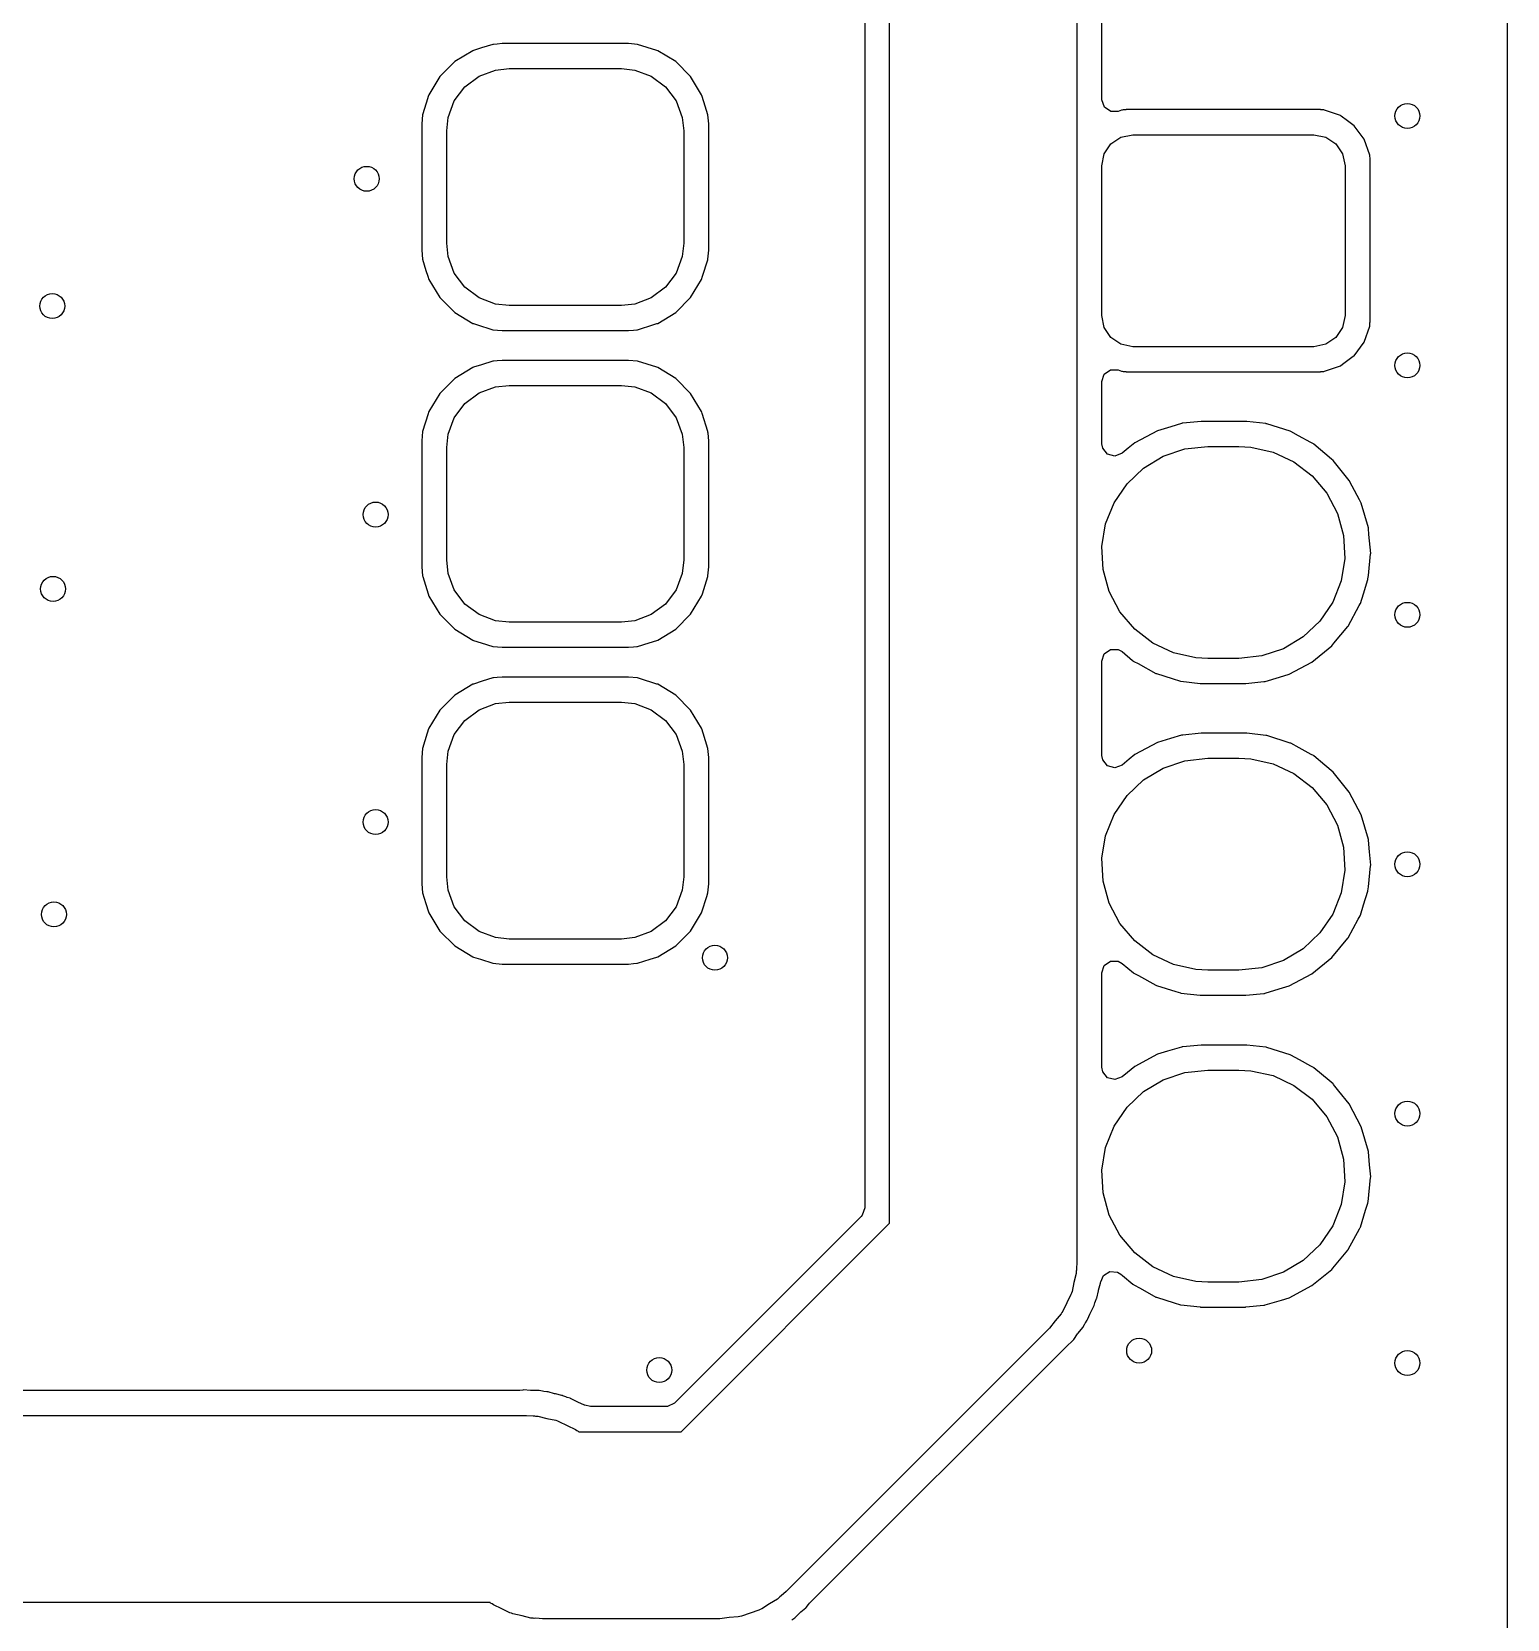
# Model space of a CAD drawing. Extents: x 100.2 to 143.8, y -109.8 to -50.2.
# Drawn here: x 131.97 to 143.8, y -94.05 to -81.32 of the extents above; entities that cross this region are included whole.
import ezdxf

# ---------------------------------------------------------------- set-up
doc = ezdxf.new("R2010")
doc.units = 0
doc.layers.add('BLACK', color=7, linetype='CONTINUOUS')

msp = doc.modelspace()

# ---------------------------------------------------------------- linework, layer by layer
at = {"layer": 'BLACK', "linetype": 'CONTINUOUS'}
for p, q in [((143.8, -74.2781), (143.8, -106.966)), ((138.65, -77.2433), (138.65, -90.7548)), ((138.85, -90.8789), (138.85, -77.1772)), ((140.35, -77.7679), (140.35, -91.1895)), ((140.551, -81.8703), (140.551, -78.0362)), ((135.58, -81.4548), (135.515, -81.4751)), ((135.671, -81.4262), (135.58, -81.4548)), ((135.676, -81.4257), (135.671, -81.4262)), ((135.704, -81.4231), (135.676, -81.4257)), ((135.676, -81.4257), (135.676, -81.4257)), ((135.744, -81.4195), (135.704, -81.4231)), ((136.25, -81.4195), (135.744, -81.4195)), ((136.756, -81.4195), (136.25, -81.4195)), ((136.829, -81.4262), (136.756, -81.4195)), ((136.907, -81.4505), (136.829, -81.4262)), ((136.985, -81.4751), (136.907, -81.4505)), ((135.364, -81.5646), (135.245, -81.6845)), ((135.509, -81.4768), (135.364, -81.5646)), ((135.515, -81.4751), (135.509, -81.4768)), ((135.515, -81.4751), (135.515, -81.4751)), ((136.991, -81.4768), (136.985, -81.4751)), ((136.985, -81.4751), (136.985, -81.4751)), ((137.136, -81.5646), (136.991, -81.4768)), ((137.255, -81.6845), (137.136, -81.5646)), ((135.245, -81.6845), (135.157, -81.8294)), ((135.446, -81.7664), (135.56, -81.6814)), ((135.56, -81.6814), (135.692, -81.6317)), ((135.692, -81.6317), (135.8, -81.62)), ((135.8, -81.62), (136.7, -81.62)), ((136.7, -81.62), (136.808, -81.6317)), ((136.808, -81.6317), (136.94, -81.6814)), ((136.94, -81.6814), (137.054, -81.7664)), ((137.343, -81.8294), (137.255, -81.6845)), ((135.155, -81.8351), (135.136, -81.8973)), ((135.157, -81.8294), (135.155, -81.8351)), ((135.155, -81.8351), (135.155, -81.8351)), ((135.361, -81.8797), (135.446, -81.7664)), ((137.054, -81.7664), (137.139, -81.8797)), ((137.345, -81.8351), (137.343, -81.8294)), ((137.361, -81.8873), (137.345, -81.8351)), ((137.345, -81.8351), (137.345, -81.8351)), ((135.136, -81.8973), (135.106, -81.9912)), ((135.312, -82.0124), (135.361, -81.8797)), ((137.139, -81.8797), (137.188, -82.0124)), ((137.394, -81.9912), (137.361, -81.8873)), ((140.571, -81.9303), (140.551, -81.8703)), ((140.622, -81.9651), (140.571, -81.9303)), ((140.683, -81.9637), (140.622, -81.9651)), ((140.709, -81.9545), (140.683, -81.9637)), ((140.715, -81.9525), (140.709, -81.9545)), ((140.709, -81.9545), (140.709, -81.9545)), ((140.721, -81.9519), (140.715, -81.9525)), ((140.744, -81.9497), (140.721, -81.9519)), ((140.721, -81.9519), (140.721, -81.9519)), ((140.746, -81.9495), (140.744, -81.9497)), ((140.744, -81.9497), (140.744, -81.9497)), ((142.304, -81.9495), (140.746, -81.9495)), ((142.306, -81.9497), (142.304, -81.9495)), ((142.329, -81.9519), (142.306, -81.9497)), ((142.306, -81.9497), (142.306, -81.9497)), ((142.335, -81.9525), (142.329, -81.9519)), ((142.329, -81.9519), (142.329, -81.9519)), ((142.463, -81.9974), (142.335, -81.9525)), ((135.106, -81.9912), (135.1, -82.0637)), ((135.1, -82.0637), (135.1, -83.0763)), ((135.3, -82.1197), (135.312, -82.0124)), ((137.188, -82.0124), (137.2, -82.1197)), ((137.4, -82.0637), (137.394, -81.9912)), ((137.401, -83.0763), (137.4, -82.0637)), ((142.469, -82.0018), (142.463, -81.9974)), ((142.521, -82.0403), (142.469, -82.0018)), ((142.469, -82.0018), (142.469, -82.0018)), ((142.572, -82.0779), (142.521, -82.0403)), ((142.653, -82.1868), (142.572, -82.0779)), ((135.3, -83.0203), (135.3, -82.1197)), ((137.2, -82.1197), (137.2, -83.0203)), ((140.569, -82.3043), (140.623, -82.2232)), ((140.623, -82.2232), (140.704, -82.169)), ((140.704, -82.169), (140.8, -82.15)), ((140.8, -82.15), (142.25, -82.15)), ((142.25, -82.15), (142.346, -82.169)), ((142.346, -82.169), (142.427, -82.2232)), ((142.427, -82.2232), (142.481, -82.3043)), ((142.698, -82.3146), (142.653, -82.1868)), ((140.55, -82.4), (140.569, -82.3043)), ((142.481, -82.3043), (142.5, -82.4)), ((142.701, -82.3462), (142.698, -82.3146)), ((142.701, -83.6538), (142.701, -82.3462)), ((140.55, -83.6), (140.55, -82.4)), ((142.5, -82.4), (142.5, -83.6)), ((135.1, -83.0763), (135.106, -83.1488)), ((135.312, -83.1276), (135.3, -83.0203)), ((137.2, -83.0203), (137.188, -83.1276)), ((137.394, -83.1488), (137.401, -83.0763)), ((135.106, -83.1488), (135.134, -83.2385)), ((135.134, -83.2385), (135.149, -83.2859)), ((135.361, -83.2603), (135.312, -83.1276)), ((137.188, -83.1276), (137.139, -83.2603)), ((137.351, -83.2859), (137.392, -83.1538)), ((137.392, -83.1538), (137.394, -83.1488)), ((135.149, -83.2859), (135.157, -83.3106)), ((135.157, -83.3106), (135.245, -83.4555)), ((135.446, -83.3736), (135.361, -83.2603)), ((135.56, -83.4586), (135.446, -83.3736)), ((137.054, -83.3736), (136.94, -83.4586)), ((137.139, -83.2603), (137.054, -83.3736)), ((137.255, -83.4555), (137.343, -83.3106)), ((137.343, -83.3106), (137.351, -83.2859)), ((135.245, -83.4555), (135.364, -83.5754)), ((135.692, -83.5083), (135.56, -83.4586)), ((136.94, -83.4586), (136.808, -83.5083)), ((137.136, -83.5754), (137.255, -83.4555)), ((135.364, -83.5754), (135.509, -83.6632)), ((135.8, -83.52), (135.692, -83.5083)), ((136.7, -83.52), (135.8, -83.52)), ((136.808, -83.5083), (136.7, -83.52)), ((136.991, -83.6632), (137.136, -83.5754)), ((140.569, -83.6957), (140.55, -83.6)), ((142.5, -83.6), (142.481, -83.6957)), ((135.509, -83.6632), (135.515, -83.6649)), ((135.515, -83.6649), (135.515, -83.6649)), ((135.515, -83.6649), (135.54, -83.6728)), ((135.54, -83.6728), (135.671, -83.7138)), ((135.671, -83.7138), (135.744, -83.7205)), ((135.744, -83.7205), (136.25, -83.7205)), ((136.25, -83.7205), (136.756, -83.7205)), ((136.756, -83.7205), (136.796, -83.7169)), ((136.796, -83.7169), (136.824, -83.7143)), ((136.824, -83.7143), (136.829, -83.7138)), ((136.824, -83.7143), (136.824, -83.7143)), ((136.829, -83.7138), (136.96, -83.6728)), ((136.96, -83.6728), (136.985, -83.6649)), ((136.985, -83.6649), (136.991, -83.6632)), ((136.985, -83.6649), (136.985, -83.6649)), ((140.623, -83.7768), (140.569, -83.6957)), ((142.481, -83.6957), (142.427, -83.7768)), ((142.653, -83.8132), (142.698, -83.6854)), ((142.698, -83.6854), (142.699, -83.6728)), ((142.699, -83.6728), (142.7, -83.6561)), ((142.7, -83.6561), (142.701, -83.6538)), ((142.7, -83.6561), (142.7, -83.6561)), ((140.704, -83.831), (140.623, -83.7768)), ((140.8, -83.85), (140.704, -83.831)), ((142.25, -83.85), (140.8, -83.85)), ((142.346, -83.831), (142.25, -83.85)), ((142.427, -83.7768), (142.346, -83.831)), ((142.572, -83.9222), (142.653, -83.8132)), ((135.58, -83.9948), (135.515, -84.0151)), ((135.671, -83.9662), (135.58, -83.9948)), ((135.676, -83.9657), (135.671, -83.9662)), ((135.704, -83.9631), (135.676, -83.9657)), ((135.676, -83.9657), (135.676, -83.9657)), ((135.744, -83.9595), (135.704, -83.9631)), ((136.25, -83.9595), (135.744, -83.9595)), ((136.756, -83.9595), (136.25, -83.9595)), ((136.829, -83.9662), (136.756, -83.9595)), ((136.907, -83.9905), (136.829, -83.9662)), ((136.985, -84.0151), (136.907, -83.9905)), ((142.335, -84.0475), (142.463, -84.0026)), ((142.463, -84.0026), (142.48, -83.9903)), ((142.48, -83.9903), (142.566, -83.9266)), ((142.566, -83.9266), (142.572, -83.9222)), ((135.364, -84.1046), (135.245, -84.2245)), ((135.509, -84.0168), (135.364, -84.1046)), ((135.515, -84.0151), (135.509, -84.0168)), ((135.515, -84.0151), (135.515, -84.0151)), ((136.991, -84.0168), (136.985, -84.0151)), ((136.985, -84.0151), (136.985, -84.0151)), ((137.136, -84.1046), (136.991, -84.0168)), ((137.255, -84.2245), (137.136, -84.1046)), ((140.551, -84.1297), (140.57, -84.0716)), ((140.551, -84.6283), (140.551, -84.1297)), ((140.57, -84.0716), (140.619, -84.0356)), ((140.619, -84.0356), (140.683, -84.0363)), ((140.683, -84.0363), (140.709, -84.0455)), ((140.709, -84.0455), (140.709, -84.0455)), ((140.709, -84.0455), (140.715, -84.0475)), ((140.715, -84.0475), (140.721, -84.0481)), ((140.721, -84.0481), (140.721, -84.0481)), ((140.721, -84.0481), (140.744, -84.0503)), ((140.744, -84.0503), (140.744, -84.0503)), ((140.744, -84.0503), (140.746, -84.0505)), ((140.746, -84.0505), (142.304, -84.0505)), ((142.304, -84.0505), (142.306, -84.0503)), ((142.306, -84.0503), (142.329, -84.0481)), ((142.306, -84.0503), (142.306, -84.0503)), ((142.329, -84.0481), (142.335, -84.0475)), ((142.329, -84.0481), (142.329, -84.0481)), ((135.245, -84.2245), (135.157, -84.3694)), ((135.446, -84.3064), (135.56, -84.2214)), ((135.56, -84.2214), (135.692, -84.1717)), ((135.692, -84.1717), (135.8, -84.16)), ((135.8, -84.16), (136.7, -84.16)), ((136.7, -84.16), (136.808, -84.1717)), ((136.808, -84.1717), (136.94, -84.2214)), ((136.94, -84.2214), (137.054, -84.3064)), ((137.343, -84.3694), (137.255, -84.2245)), ((135.151, -84.3886), (135.106, -84.5312)), ((135.155, -84.3751), (135.151, -84.3886)), ((135.157, -84.3694), (135.155, -84.3751)), ((135.155, -84.3751), (135.155, -84.3751)), ((135.361, -84.4197), (135.446, -84.3064)), ((137.054, -84.3064), (137.139, -84.4197)), ((137.345, -84.3751), (137.343, -84.3694)), ((137.348, -84.3859), (137.345, -84.3751)), ((137.345, -84.3751), (137.345, -84.3751)), ((137.394, -84.5312), (137.348, -84.3859)), ((135.312, -84.5524), (135.361, -84.4197)), ((137.139, -84.4197), (137.188, -84.5524)), ((141.105, -84.4917), (140.998, -84.5241)), ((141.19, -84.4659), (141.105, -84.4917)), ((141.195, -84.4645), (141.19, -84.4659)), ((141.19, -84.4659), (141.19, -84.4659)), ((141.2, -84.464), (141.195, -84.4645)), ((141.346, -84.4497), (141.2, -84.464)), ((141.2, -84.464), (141.2, -84.464)), ((141.348, -84.4495), (141.346, -84.4497)), ((141.346, -84.4497), (141.346, -84.4497)), ((141.709, -84.4495), (141.348, -84.4495)), ((141.712, -84.4498), (141.709, -84.4495)), ((141.865, -84.4669), (141.712, -84.4498)), ((141.712, -84.4498), (141.712, -84.4498)), ((141.869, -84.4675), (141.865, -84.4669)), ((141.865, -84.4669), (141.865, -84.4669)), ((141.874, -84.4689), (141.869, -84.4675)), ((142.061, -84.5283), (141.874, -84.4689)), ((135.106, -84.5312), (135.1, -84.6037)), ((135.1, -84.6037), (135.1, -85.6163)), ((135.3, -84.6597), (135.312, -84.5524)), ((137.188, -84.5524), (137.2, -84.6597)), ((137.394, -84.5364), (137.394, -84.5312)), ((137.395, -84.5432), (137.394, -84.5364)), ((137.394, -84.5364), (137.394, -84.5364)), ((137.4, -84.6037), (137.395, -84.5432)), ((137.401, -85.6163), (137.4, -84.6037)), ((140.558, -84.6641), (140.551, -84.6283)), ((140.816, -84.6208), (140.763, -84.6641)), ((140.998, -84.5241), (140.816, -84.6208)), ((141.217, -84.6698), (141.4, -84.65)), ((141.4, -84.65), (141.65, -84.65)), ((141.65, -84.65), (141.745, -84.6553)), ((142.066, -84.5298), (142.061, -84.5283)), ((142.061, -84.5283), (142.061, -84.5283)), ((142.127, -84.5637), (142.066, -84.5298)), ((142.227, -84.6185), (142.127, -84.5637)), ((142.246, -84.629), (142.227, -84.6185)), ((142.25, -84.6321), (142.246, -84.629)), ((142.392, -84.751), (142.25, -84.6321)), ((142.25, -84.6321), (142.25, -84.6321)), ((135.3, -85.5603), (135.3, -84.6597)), ((137.2, -84.6597), (137.2, -85.5603)), ((140.596, -84.7115), (140.558, -84.6641)), ((140.656, -84.7272), (140.596, -84.7115)), ((140.713, -84.705), (140.656, -84.7272)), ((140.763, -84.6641), (140.713, -84.705)), ((140.886, -84.823), (141.043, -84.7284)), ((141.043, -84.7284), (141.217, -84.6698)), ((141.745, -84.6553), (141.924, -84.6953)), ((141.924, -84.6953), (142.09, -84.7729)), ((142.09, -84.7729), (142.236, -84.8845)), ((142.404, -84.7614), (142.392, -84.751)), ((142.533, -84.922), (142.404, -84.7614)), ((140.753, -84.9491), (140.886, -84.823)), ((142.236, -84.8845), (142.355, -85.0247)), ((140.649, -85.1009), (140.753, -84.9491)), ((142.355, -85.0247), (142.44, -85.1871)), ((142.557, -84.9674), (142.533, -84.922)), ((142.615, -85.0786), (142.557, -84.9674)), ((140.581, -85.2714), (140.649, -85.1009)), ((142.629, -85.1046), (142.615, -85.0786)), ((142.687, -85.3022), (142.629, -85.1046)), ((140.551, -85.4526), (140.581, -85.2714)), ((142.44, -85.1871), (142.489, -85.3641)), ((142.489, -85.3641), (142.499, -85.5474)), ((142.687, -85.307), (142.687, -85.3022)), ((142.692, -85.3565), (142.687, -85.307)), ((142.687, -85.307), (142.687, -85.307)), ((142.706, -85.5074), (142.692, -85.3565)), ((140.561, -85.6359), (140.551, -85.4526)), ((142.687, -85.6836), (142.705, -85.5122)), ((142.705, -85.5122), (142.706, -85.5074)), ((142.705, -85.5122), (142.705, -85.5122)), ((135.1, -85.6163), (135.106, -85.6888)), ((135.312, -85.6676), (135.3, -85.5603)), ((135.361, -85.8003), (135.312, -85.6676)), ((137.188, -85.6676), (137.139, -85.8003)), ((137.2, -85.5603), (137.188, -85.6676)), ((137.394, -85.6888), (137.401, -85.6163)), ((140.61, -85.8129), (140.561, -85.6359)), ((142.499, -85.5474), (142.469, -85.7286)), ((135.106, -85.6888), (135.108, -85.6939)), ((135.108, -85.6939), (135.151, -85.8313)), ((137.349, -85.8313), (137.392, -85.6938)), ((137.392, -85.6938), (137.394, -85.6888)), ((142.469, -85.7286), (142.401, -85.8991)), ((142.647, -85.8313), (142.683, -85.7169)), ((142.683, -85.7169), (142.684, -85.7123)), ((142.683, -85.7169), (142.683, -85.7169)), ((142.684, -85.7123), (142.687, -85.6836)), ((135.151, -85.8313), (135.157, -85.8506)), ((135.157, -85.8506), (135.245, -85.9955)), ((135.446, -85.9136), (135.361, -85.8003)), ((135.56, -85.9986), (135.446, -85.9136)), ((137.054, -85.9136), (136.94, -85.9986)), ((137.139, -85.8003), (137.054, -85.9136)), ((137.255, -85.9955), (137.343, -85.8506)), ((137.343, -85.8506), (137.349, -85.8313)), ((140.695, -85.9753), (140.61, -85.8129)), ((142.401, -85.8991), (142.297, -86.0509)), ((142.614, -85.9262), (142.621, -85.9133)), ((142.621, -85.9133), (142.623, -85.9091)), ((142.621, -85.9133), (142.621, -85.9133)), ((142.623, -85.9091), (142.647, -85.8313)), ((135.245, -85.9955), (135.364, -86.1154)), ((135.692, -86.0483), (135.56, -85.9986)), ((135.8, -86.06), (135.692, -86.0483)), ((136.808, -86.0483), (136.7, -86.06)), ((136.94, -85.9986), (136.808, -86.0483)), ((137.136, -86.1154), (137.255, -85.9955)), ((140.814, -86.1155), (140.695, -85.9753)), ((142.525, -86.0903), (142.614, -85.9262)), ((135.364, -86.1154), (135.509, -86.2032)), ((136.7, -86.06), (135.8, -86.06)), ((136.991, -86.2032), (137.136, -86.1154)), ((140.96, -86.2271), (140.814, -86.1155)), ((142.164, -86.1771), (142.007, -86.2716)), ((142.297, -86.0509), (142.164, -86.1771)), ((142.411, -86.228), (142.522, -86.094)), ((142.522, -86.094), (142.525, -86.0903)), ((142.522, -86.094), (142.522, -86.094)), ((135.509, -86.2032), (135.515, -86.2049)), ((135.515, -86.2049), (135.515, -86.2049)), ((135.515, -86.2049), (135.577, -86.2243)), ((135.577, -86.2243), (135.671, -86.2538)), ((135.671, -86.2538), (135.744, -86.2605)), ((135.744, -86.2605), (136.25, -86.2605)), ((136.25, -86.2605), (136.756, -86.2605)), ((136.756, -86.2605), (136.796, -86.2569)), ((136.796, -86.2569), (136.824, -86.2543)), ((136.824, -86.2543), (136.829, -86.2538)), ((136.824, -86.2543), (136.824, -86.2543)), ((136.829, -86.2538), (136.923, -86.2243)), ((136.923, -86.2243), (136.985, -86.2049)), ((136.985, -86.2049), (136.991, -86.2032)), ((136.985, -86.2049), (136.985, -86.2049)), ((140.57, -86.3131), (140.619, -86.2771)), ((140.619, -86.2771), (140.681, -86.2771)), ((140.681, -86.2771), (140.714, -86.2954)), ((140.714, -86.2954), (140.797, -86.3651)), ((141.126, -86.3047), (140.96, -86.2271)), ((141.305, -86.3447), (141.126, -86.3047)), ((142.007, -86.2716), (141.833, -86.3302)), ((142.234, -86.3792), (142.394, -86.249)), ((142.394, -86.249), (142.411, -86.228)), ((140.551, -86.3713), (140.57, -86.3131)), ((140.551, -87.1283), (140.551, -86.3713)), ((140.797, -86.3651), (140.804, -86.371)), ((140.804, -86.371), (140.808, -86.3733)), ((140.808, -86.3733), (140.808, -86.3733)), ((140.808, -86.3733), (140.841, -86.3913)), ((140.841, -86.3913), (140.984, -86.4702)), ((141.4, -86.35), (141.305, -86.3447)), ((141.65, -86.35), (141.4, -86.35)), ((141.833, -86.3302), (141.65, -86.35)), ((142.052, -86.4759), (142.234, -86.3792)), ((135.509, -86.5568), (135.364, -86.6446)), ((135.515, -86.5551), (135.509, -86.5568)), ((135.585, -86.5331), (135.515, -86.5551)), ((135.515, -86.5551), (135.515, -86.5551)), ((135.671, -86.5062), (135.585, -86.5331)), ((135.676, -86.5057), (135.671, -86.5062)), ((135.704, -86.5031), (135.676, -86.5057)), ((135.676, -86.5057), (135.676, -86.5057)), ((135.744, -86.4995), (135.704, -86.5031)), ((136.25, -86.4995), (135.744, -86.4995)), ((136.756, -86.4995), (136.25, -86.4995)), ((136.829, -86.5062), (136.756, -86.4995)), ((136.846, -86.5117), (136.829, -86.5062)), ((136.985, -86.5551), (136.846, -86.5117)), ((136.991, -86.5568), (136.985, -86.5551)), ((136.985, -86.5551), (136.985, -86.5551)), ((137.136, -86.6446), (136.991, -86.5568)), ((140.984, -86.4702), (140.989, -86.4717)), ((140.989, -86.4717), (140.989, -86.4717)), ((140.989, -86.4717), (141.115, -86.5117)), ((141.115, -86.5117), (141.181, -86.5325)), ((141.181, -86.5325), (141.185, -86.5331)), ((141.185, -86.5331), (141.185, -86.5331)), ((141.185, -86.5331), (141.338, -86.5502)), ((141.338, -86.5502), (141.338, -86.5502)), ((141.338, -86.5502), (141.341, -86.5505)), ((141.341, -86.5505), (141.702, -86.5505)), ((141.702, -86.5505), (141.704, -86.5503)), ((141.704, -86.5503), (141.85, -86.536)), ((141.704, -86.5503), (141.704, -86.5503)), ((141.85, -86.536), (141.855, -86.5355)), ((141.85, -86.536), (141.85, -86.536)), ((141.855, -86.5355), (141.86, -86.5341)), ((141.86, -86.5341), (141.974, -86.4995)), ((141.86, -86.5341), (141.86, -86.5341)), ((141.974, -86.4995), (142.052, -86.4759)), ((135.364, -86.6446), (135.245, -86.7645)), ((137.255, -86.7645), (137.136, -86.6446)), ((135.245, -86.7645), (135.157, -86.9094)), ((135.446, -86.8464), (135.56, -86.7614)), ((135.56, -86.7614), (135.692, -86.7117)), ((135.692, -86.7117), (135.8, -86.7)), ((135.8, -86.7), (136.7, -86.7)), ((136.7, -86.7), (136.808, -86.7117)), ((136.808, -86.7117), (136.94, -86.7614)), ((136.94, -86.7614), (137.054, -86.8464)), ((137.343, -86.9094), (137.255, -86.7645)), ((135.155, -86.9151), (135.144, -86.9498)), ((135.157, -86.9094), (135.155, -86.9151)), ((135.155, -86.9151), (135.155, -86.9151)), ((135.361, -86.9597), (135.446, -86.8464)), ((137.054, -86.8464), (137.139, -86.9597)), ((137.345, -86.9151), (137.343, -86.9094)), ((137.356, -86.9498), (137.345, -86.9151)), ((137.345, -86.9151), (137.345, -86.9151)), ((135.144, -86.9498), (135.106, -87.0712)), ((135.312, -87.0924), (135.361, -86.9597)), ((137.139, -86.9597), (137.188, -87.0924)), ((137.394, -87.0712), (137.356, -86.9498)), ((140.998, -87.0241), (140.816, -87.1208)), ((141.101, -86.993), (140.998, -87.0241)), ((141.19, -86.9659), (141.101, -86.993)), ((141.195, -86.9645), (141.19, -86.9659)), ((141.19, -86.9659), (141.19, -86.9659)), ((141.2, -86.964), (141.195, -86.9645)), ((141.346, -86.9497), (141.2, -86.964)), ((141.2, -86.964), (141.2, -86.964)), ((141.348, -86.9495), (141.346, -86.9497)), ((141.346, -86.9497), (141.346, -86.9497)), ((141.709, -86.9495), (141.348, -86.9495)), ((141.712, -86.9498), (141.709, -86.9495)), ((141.865, -86.9669), (141.712, -86.9498)), ((141.712, -86.9498), (141.712, -86.9498)), ((141.869, -86.9675), (141.865, -86.9669)), ((141.865, -86.9669), (141.865, -86.9669)), ((141.874, -86.9689), (141.869, -86.9675)), ((142.061, -87.0283), (141.874, -86.9689)), ((142.066, -87.0298), (142.061, -87.0283)), ((142.061, -87.0283), (142.061, -87.0283)), ((142.132, -87.0661), (142.066, -87.0298)), ((142.228, -87.1191), (142.132, -87.0661)), ((135.106, -87.0712), (135.1, -87.1437)), ((135.1, -87.1437), (135.1, -88.1563)), ((135.3, -87.1997), (135.312, -87.0924)), ((137.188, -87.0924), (137.2, -87.1997)), ((137.4, -87.1437), (137.394, -87.0712)), ((137.401, -88.1563), (137.4, -87.1437)), ((140.558, -87.1641), (140.551, -87.1283)), ((140.596, -87.2115), (140.558, -87.1641)), ((140.771, -87.1571), (140.713, -87.205)), ((140.816, -87.1208), (140.771, -87.1571)), ((141.043, -87.2284), (141.217, -87.1698)), ((141.217, -87.1698), (141.4, -87.15)), ((141.4, -87.15), (141.65, -87.15)), ((141.65, -87.15), (141.745, -87.1553)), ((141.745, -87.1553), (141.924, -87.1953)), ((141.924, -87.1953), (142.09, -87.2729)), ((142.246, -87.129), (142.228, -87.1191)), ((142.25, -87.1321), (142.246, -87.129)), ((142.337, -87.205), (142.25, -87.1321)), ((142.25, -87.1321), (142.25, -87.1321)), ((135.3, -88.1003), (135.3, -87.1997)), ((137.2, -87.1997), (137.2, -88.1003)), ((140.656, -87.2272), (140.596, -87.2115)), ((140.713, -87.205), (140.656, -87.2272)), ((140.753, -87.4491), (140.886, -87.323)), ((140.886, -87.323), (141.043, -87.2284)), ((142.09, -87.2729), (142.236, -87.3845)), ((142.404, -87.2614), (142.337, -87.205)), ((142.533, -87.422), (142.404, -87.2614)), ((140.649, -87.6009), (140.753, -87.4491)), ((142.236, -87.3845), (142.355, -87.5247)), ((142.629, -87.6046), (142.533, -87.422)), ((142.355, -87.5247), (142.44, -87.6871)), ((140.581, -87.7714), (140.649, -87.6009)), ((142.44, -87.6871), (142.489, -87.8641)), ((142.687, -87.8022), (142.629, -87.6046)), ((140.551, -87.9526), (140.581, -87.7714)), ((142.687, -87.807), (142.687, -87.8022)), ((142.696, -87.9013), (142.687, -87.807)), ((142.687, -87.807), (142.687, -87.807)), ((140.561, -88.1359), (140.551, -87.9526)), ((142.489, -87.8641), (142.499, -88.0474)), ((142.706, -88.0074), (142.696, -87.9013)), ((142.499, -88.0474), (142.469, -88.2286)), ((142.687, -88.1799), (142.705, -88.0122)), ((142.705, -88.0122), (142.706, -88.0074)), ((142.705, -88.0122), (142.705, -88.0122)), ((135.1, -88.1563), (135.106, -88.2288)), ((135.312, -88.2076), (135.3, -88.1003)), ((135.361, -88.3403), (135.312, -88.2076)), ((137.188, -88.2076), (137.139, -88.3403)), ((137.2, -88.1003), (137.188, -88.2076)), ((137.394, -88.2288), (137.401, -88.1563)), ((140.61, -88.3129), (140.561, -88.1359)), ((142.683, -88.2169), (142.684, -88.2123)), ((142.684, -88.2123), (142.687, -88.1799)), ((135.106, -88.2288), (135.133, -88.3159)), ((135.133, -88.3159), (135.154, -88.3812)), ((135.446, -88.4536), (135.361, -88.3403)), ((137.139, -88.3403), (137.054, -88.4536)), ((137.346, -88.3812), (137.385, -88.2579)), ((137.385, -88.2579), (137.394, -88.2288)), ((140.695, -88.4753), (140.61, -88.3129)), ((142.469, -88.2286), (142.401, -88.3991)), ((142.623, -88.4091), (142.649, -88.3249)), ((142.649, -88.3249), (142.683, -88.2169)), ((142.683, -88.2169), (142.683, -88.2169)), ((135.154, -88.3812), (135.157, -88.3906)), ((135.157, -88.3906), (135.245, -88.5355)), ((135.56, -88.5386), (135.446, -88.4536)), ((137.054, -88.4536), (136.94, -88.5386)), ((137.255, -88.5355), (137.343, -88.3906)), ((137.343, -88.3906), (137.346, -88.3812)), ((142.401, -88.3991), (142.297, -88.5509)), ((142.525, -88.5903), (142.605, -88.4418)), ((142.605, -88.4418), (142.621, -88.4133)), ((142.621, -88.4133), (142.623, -88.4091)), ((142.621, -88.4133), (142.621, -88.4133)), ((135.245, -88.5355), (135.364, -88.6554)), ((135.692, -88.5883), (135.56, -88.5386)), ((135.8, -88.6), (135.692, -88.5883)), ((136.808, -88.5883), (136.7, -88.6)), ((136.94, -88.5386), (136.808, -88.5883)), ((137.136, -88.6554), (137.255, -88.5355)), ((140.814, -88.6155), (140.695, -88.4753)), ((142.297, -88.5509), (142.164, -88.6771)), ((142.459, -88.6704), (142.522, -88.594)), ((142.522, -88.594), (142.525, -88.5903)), ((142.522, -88.594), (142.522, -88.594)), ((135.364, -88.6554), (135.509, -88.7432)), ((136.7, -88.6), (135.8, -88.6)), ((136.991, -88.7432), (137.136, -88.6554)), ((140.96, -88.7271), (140.814, -88.6155)), ((142.164, -88.6771), (142.007, -88.7716)), ((142.394, -88.749), (142.459, -88.6704)), ((135.509, -88.7432), (135.515, -88.7449)), ((135.515, -88.7449), (135.515, -88.7449)), ((135.515, -88.7449), (135.57, -88.7622)), ((135.57, -88.7622), (135.671, -88.7938)), ((135.671, -88.7938), (135.744, -88.8005)), ((135.744, -88.8005), (136.25, -88.8005)), ((136.25, -88.8005), (136.756, -88.8005)), ((136.756, -88.8005), (136.796, -88.7969)), ((136.796, -88.7969), (136.824, -88.7943)), ((136.824, -88.7943), (136.829, -88.7938)), ((136.824, -88.7943), (136.824, -88.7943)), ((136.829, -88.7938), (136.93, -88.7622)), ((136.93, -88.7622), (136.985, -88.7449)), ((136.985, -88.7449), (136.991, -88.7432)), ((136.985, -88.7449), (136.985, -88.7449)), ((140.551, -88.8713), (140.57, -88.8131)), ((140.57, -88.8131), (140.619, -88.7771)), ((140.619, -88.7771), (140.681, -88.7771)), ((140.681, -88.7771), (140.714, -88.7954)), ((140.714, -88.7954), (140.758, -88.8327)), ((140.758, -88.8327), (140.804, -88.871)), ((141.126, -88.8047), (140.96, -88.7271)), ((141.305, -88.8447), (141.126, -88.8047)), ((141.4, -88.85), (141.305, -88.8447)), ((141.65, -88.85), (141.4, -88.85)), ((141.833, -88.8302), (141.65, -88.85)), ((142.007, -88.7716), (141.833, -88.8302)), ((142.234, -88.8792), (142.394, -88.749)), ((140.551, -89.6283), (140.551, -88.8713)), ((140.804, -88.871), (140.808, -88.8733)), ((140.808, -88.8733), (140.808, -88.8733)), ((140.808, -88.8733), (140.844, -88.8932)), ((140.844, -88.8932), (140.984, -88.9702)), ((140.984, -88.9702), (140.989, -88.9717)), ((140.989, -88.9717), (140.989, -88.9717)), ((140.989, -88.9717), (141.143, -89.0206)), ((141.972, -89.0001), (142.052, -88.9759)), ((142.052, -88.9759), (142.234, -88.8792)), ((141.143, -89.0206), (141.181, -89.0325)), ((141.181, -89.0325), (141.185, -89.0331)), ((141.185, -89.0331), (141.185, -89.0331)), ((141.185, -89.0331), (141.338, -89.0502)), ((141.338, -89.0502), (141.338, -89.0502)), ((141.338, -89.0502), (141.341, -89.0505)), ((141.341, -89.0505), (141.702, -89.0505)), ((141.702, -89.0505), (141.704, -89.0503)), ((141.704, -89.0503), (141.85, -89.036)), ((141.704, -89.0503), (141.704, -89.0503)), ((141.85, -89.036), (141.855, -89.0355)), ((141.85, -89.036), (141.85, -89.036)), ((141.855, -89.0355), (141.86, -89.0341)), ((141.86, -89.0341), (141.972, -89.0001)), ((141.86, -89.0341), (141.86, -89.0341)), ((141.19, -89.4659), (141.078, -89.4999)), ((141.195, -89.4645), (141.19, -89.4659)), ((141.19, -89.4659), (141.19, -89.4659)), ((141.2, -89.464), (141.195, -89.4645)), ((141.346, -89.4497), (141.2, -89.464)), ((141.2, -89.464), (141.2, -89.464)), ((141.348, -89.4495), (141.346, -89.4497)), ((141.346, -89.4497), (141.346, -89.4497)), ((141.709, -89.4495), (141.348, -89.4495)), ((141.712, -89.4498), (141.709, -89.4495)), ((141.865, -89.4669), (141.712, -89.4498)), ((141.712, -89.4498), (141.712, -89.4498)), ((141.869, -89.4675), (141.865, -89.4669)), ((141.865, -89.4669), (141.865, -89.4669)), ((141.874, -89.4689), (141.869, -89.4675)), ((142.061, -89.5283), (141.874, -89.4689)), ((140.998, -89.5241), (140.816, -89.6208)), ((141.078, -89.4999), (140.998, -89.5241)), ((142.066, -89.5298), (142.061, -89.5283)), ((142.061, -89.5283), (142.061, -89.5283)), ((142.134, -89.5671), (142.066, -89.5298)), ((142.227, -89.6185), (142.134, -89.5671)), ((140.558, -89.6641), (140.551, -89.6283)), ((140.596, -89.7115), (140.558, -89.6641)), ((140.656, -89.7272), (140.596, -89.7115)), ((140.713, -89.705), (140.656, -89.7272)), ((140.757, -89.669), (140.713, -89.705)), ((140.816, -89.6208), (140.757, -89.669)), ((140.886, -89.823), (141.043, -89.7284)), ((141.043, -89.7284), (141.217, -89.6698)), ((141.217, -89.6698), (141.4, -89.65)), ((141.4, -89.65), (141.65, -89.65)), ((141.65, -89.65), (141.745, -89.6553)), ((141.745, -89.6553), (141.924, -89.6953)), ((141.924, -89.6953), (142.09, -89.7729)), ((142.246, -89.629), (142.227, -89.6185)), ((142.25, -89.6321), (142.246, -89.629)), ((142.373, -89.7351), (142.25, -89.6321)), ((142.25, -89.6321), (142.25, -89.6321)), ((142.404, -89.7614), (142.373, -89.7351)), ((140.753, -89.9491), (140.886, -89.823)), ((142.09, -89.7729), (142.236, -89.8845)), ((142.407, -89.7652), (142.404, -89.7614)), ((142.45, -89.819), (142.407, -89.7652)), ((142.407, -89.7652), (142.407, -89.7652)), ((142.533, -89.922), (142.45, -89.819)), ((140.649, -90.1009), (140.753, -89.9491)), ((142.236, -89.8845), (142.355, -90.0247)), ((142.629, -90.1046), (142.533, -89.922)), ((140.581, -90.2714), (140.649, -90.1009)), ((142.355, -90.0247), (142.44, -90.1871)), ((142.687, -90.3022), (142.629, -90.1046)), ((142.44, -90.1871), (142.489, -90.3641)), ((140.551, -90.4526), (140.581, -90.2714)), ((142.489, -90.3641), (142.499, -90.5474)), ((142.687, -90.307), (142.687, -90.3022)), ((142.697, -90.4114), (142.687, -90.307)), ((142.687, -90.307), (142.687, -90.307)), ((140.561, -90.6359), (140.551, -90.4526)), ((142.706, -90.5074), (142.697, -90.4114)), ((142.499, -90.5474), (142.469, -90.7286)), ((142.685, -90.7064), (142.705, -90.5122)), ((142.705, -90.5122), (142.706, -90.5074)), ((142.705, -90.5122), (142.705, -90.5122)), ((138.65, -90.7548), (138.631, -90.813)), ((140.61, -90.8129), (140.561, -90.6359)), ((142.469, -90.7286), (142.401, -90.8991)), ((142.665, -90.7739), (142.683, -90.7169)), ((142.683, -90.7169), (142.684, -90.7123)), ((142.683, -90.7169), (142.683, -90.7169)), ((142.684, -90.7123), (142.685, -90.7064)), ((138.621, -90.8248), (137.125, -92.3205)), ((137.179, -92.55), (138.85, -90.8789)), ((138.631, -90.813), (138.621, -90.8248)), ((140.695, -90.9753), (140.61, -90.8129)), ((142.623, -90.9091), (142.665, -90.7739)), ((140.814, -91.1155), (140.695, -90.9753)), ((142.401, -90.8991), (142.297, -91.0509)), ((142.525, -91.0903), (142.615, -90.9242)), ((142.615, -90.9242), (142.621, -90.9133)), ((142.621, -90.9133), (142.623, -90.9091)), ((142.621, -90.9133), (142.621, -90.9133)), ((140.96, -91.2271), (140.814, -91.1155)), ((142.297, -91.0509), (142.164, -91.1771)), ((142.402, -91.2386), (142.522, -91.094)), ((142.522, -91.094), (142.525, -91.0903)), ((142.522, -91.094), (142.522, -91.094)), ((140.346, -91.2642), (140.345, -91.2822)), ((140.348, -91.2562), (140.346, -91.2642)), ((140.35, -91.1895), (140.347, -91.2431)), ((140.347, -91.2431), (140.348, -91.2562)), ((140.564, -91.2986), (140.616, -91.2665)), ((140.616, -91.2665), (140.677, -91.2712)), ((141.126, -91.3047), (140.96, -91.2271)), ((142.164, -91.1771), (142.007, -91.2716)), ((142.234, -91.3792), (142.394, -91.249)), ((142.394, -91.249), (142.402, -91.2386)), ((140.327, -91.354), (140.312, -91.4263)), ((140.345, -91.2822), (140.327, -91.354)), ((140.525, -91.4145), (140.541, -91.3587)), ((140.541, -91.3537), (140.542, -91.3488)), ((140.541, -91.3587), (140.541, -91.3537)), ((140.542, -91.3488), (140.544, -91.349)), ((140.544, -91.349), (140.564, -91.2986)), ((140.677, -91.2712), (140.703, -91.2869)), ((140.703, -91.2869), (140.717, -91.2986)), ((140.717, -91.2986), (140.798, -91.3665)), ((140.798, -91.3665), (140.804, -91.371)), ((140.804, -91.371), (140.808, -91.3733)), ((140.808, -91.3733), (140.808, -91.3733)), ((140.808, -91.3733), (140.858, -91.4006)), ((141.305, -91.3447), (141.126, -91.3047)), ((141.4, -91.35), (141.305, -91.3447)), ((141.65, -91.35), (141.4, -91.35)), ((141.833, -91.3302), (141.65, -91.35)), ((142.007, -91.2716), (141.833, -91.3302)), ((142.052, -91.4759), (142.234, -91.3792)), ((140.27, -91.5167), (140.239, -91.5836)), ((140.303, -91.4509), (140.27, -91.5167)), ((140.307, -91.4382), (140.303, -91.4509)), ((140.312, -91.4263), (140.307, -91.4382)), ((140.489, -91.5389), (140.495, -91.5168)), ((140.495, -91.5168), (140.5, -91.5047)), ((140.5, -91.5047), (140.509, -91.483)), ((140.509, -91.483), (140.511, -91.4784)), ((140.509, -91.483), (140.509, -91.483)), ((140.511, -91.4784), (140.523, -91.4216)), ((140.523, -91.4216), (140.525, -91.4145)), ((140.858, -91.4006), (140.984, -91.4702)), ((140.984, -91.4702), (140.989, -91.4717)), ((140.989, -91.4717), (140.989, -91.4717)), ((140.989, -91.4717), (141.131, -91.5168)), ((141.131, -91.5168), (141.181, -91.5325)), ((141.86, -91.5341), (141.991, -91.4946)), ((141.991, -91.4946), (142.052, -91.4759)), ((140.224, -91.6057), (140.177, -91.6619)), ((140.23, -91.5939), (140.224, -91.6057)), ((140.239, -91.5836), (140.23, -91.5939)), ((140.434, -91.6556), (140.439, -91.6455)), ((140.439, -91.6455), (140.455, -91.6078)), ((140.455, -91.6078), (140.458, -91.6023)), ((140.458, -91.6023), (140.461, -91.5958)), ((140.461, -91.5958), (140.463, -91.591)), ((140.463, -91.591), (140.488, -91.5443)), ((140.488, -91.5443), (140.489, -91.5389)), ((141.181, -91.5325), (141.185, -91.5331)), ((141.185, -91.5331), (141.185, -91.5331)), ((141.185, -91.5331), (141.338, -91.5502)), ((141.338, -91.5502), (141.338, -91.5502)), ((141.338, -91.5502), (141.341, -91.5505)), ((141.341, -91.5505), (141.702, -91.5505)), ((141.702, -91.5505), (141.704, -91.5503)), ((141.704, -91.5503), (141.85, -91.536)), ((141.704, -91.5503), (141.704, -91.5503)), ((141.85, -91.536), (141.855, -91.5355)), ((141.85, -91.536), (141.85, -91.536)), ((141.855, -91.5355), (141.86, -91.5341)), ((141.86, -91.5341), (141.86, -91.5341)), ((140.131, -91.7199), (138.02, -93.8303)), ((140.177, -91.6619), (140.131, -91.7199)), ((140.327, -91.8097), (140.357, -91.7662)), ((140.357, -91.7662), (140.361, -91.7605)), ((140.361, -91.7605), (140.398, -91.7155)), ((140.398, -91.7155), (140.411, -91.69)), ((140.411, -91.69), (140.418, -91.6791)), ((140.418, -91.6791), (140.42, -91.6766)), ((140.42, -91.6766), (140.434, -91.6556)), ((138.209, -93.9254), (140.262, -91.8723)), ((140.262, -91.8723), (140.264, -91.8703)), ((140.264, -91.8703), (140.32, -91.8172)), ((140.32, -91.8172), (140.324, -91.8138)), ((140.324, -91.8138), (140.327, -91.8097)), ((140.327, -91.8097), (140.327, -91.8097)), ((135.872, -92.22), (111.745, -92.22)), ((135.885, -92.2192), (135.872, -92.22)), ((135.91, -92.216), (135.885, -92.2192)), ((135.915, -92.2154), (135.91, -92.216)), ((135.91, -92.216), (135.91, -92.216)), ((135.971, -92.2197), (135.915, -92.2154)), ((135.979, -92.22), (135.971, -92.2197)), ((136.032, -92.22), (135.979, -92.22)), ((136.038, -92.2203), (136.032, -92.22)), ((136.042, -92.2211), (136.038, -92.2203)), ((136.067, -92.2262), (136.042, -92.2211)), ((136.079, -92.228), (136.067, -92.2262)), ((136.103, -92.2298), (136.079, -92.228)), ((136.108, -92.2302), (136.103, -92.2298)), ((136.103, -92.2298), (136.103, -92.2298)), ((136.113, -92.2316), (136.108, -92.2302)), ((136.164, -92.2462), (136.113, -92.2316)), ((136.171, -92.2479), (136.164, -92.2462)), ((136.223, -92.2588), (136.171, -92.2479)), ((136.227, -92.2598), (136.223, -92.2588)), ((136.223, -92.2588), (136.223, -92.2588)), ((136.232, -92.2618), (136.227, -92.2598)), ((136.254, -92.2712), (136.232, -92.2618)), ((136.232, -92.2618), (136.232, -92.2618)), ((136.266, -92.2755), (136.254, -92.2712)), ((136.289, -92.282), (136.266, -92.2755)), ((136.293, -92.2834), (136.289, -92.282)), ((136.289, -92.282), (136.289, -92.282)), ((136.298, -92.2857), (136.293, -92.2834)), ((136.345, -92.3103), (136.298, -92.2857)), ((136.298, -92.2857), (136.298, -92.2857)), ((136.351, -92.3134), (136.345, -92.3103)), ((136.405, -92.3365), (136.351, -92.3134)), ((136.406, -92.3373), (136.405, -92.3365)), ((136.453, -92.3495), (136.406, -92.3373)), ((137.055, -92.3495), (136.453, -92.3495)), ((137.071, -92.3483), (137.055, -92.3495)), ((137.125, -92.3205), (137.071, -92.3483)), ((111.73, -92.4205), (135.939, -92.4205)), ((135.939, -92.4205), (135.992, -92.4238)), ((135.992, -92.4238), (136.005, -92.4235)), ((136.005, -92.4235), (136.013, -92.4251)), ((136.013, -92.4251), (136.031, -92.4263)), ((136.031, -92.4263), (136.103, -92.4438)), ((136.103, -92.4438), (136.175, -92.4588)), ((136.175, -92.4588), (136.187, -92.4644)), ((136.187, -92.4644), (136.2, -92.4675)), ((136.2, -92.4675), (136.266, -92.5011)), ((136.266, -92.5011), (136.333, -92.5324)), ((136.333, -92.5324), (136.343, -92.5406)), ((136.343, -92.5406), (136.355, -92.5465)), ((136.355, -92.5465), (136.359, -92.55)), ((136.359, -92.55), (137.179, -92.55)), ((135.648, -93.9205), (112.04, -93.9205)), ((135.652, -93.924), (135.648, -93.9205)), ((135.664, -93.9299), (135.652, -93.924)), ((135.674, -93.9381), (135.664, -93.9299)), ((135.741, -93.9694), (135.674, -93.9381)), ((137.888, -93.9301), (137.826, -93.9706)), ((137.951, -93.8918), (137.888, -93.9301)), ((137.964, -93.8799), (137.951, -93.8918)), ((137.971, -93.8754), (137.964, -93.8799)), ((137.98, -93.8659), (137.971, -93.8754)), ((138.02, -93.8303), (137.98, -93.8659)), ((138.182, -93.9589), (138.201, -93.9347)), ((138.201, -93.9347), (138.209, -93.9254)), ((135.807, -94.003), (135.741, -93.9694)), ((135.819, -94.0061), (135.807, -94.003)), ((135.831, -94.0117), (135.819, -94.0061)), ((135.904, -94.0267), (135.831, -94.0117)), ((135.975, -94.0442), (135.904, -94.0267)), ((135.993, -94.0454), (135.975, -94.0442)), ((136.001, -94.047), (135.993, -94.0454)), ((136.014, -94.0467), (136.001, -94.047)), ((136.068, -94.05), (136.014, -94.0467)), ((137.49, -94.05), (136.068, -94.05)), ((137.563, -94.0414), (137.49, -94.05)), ((137.637, -94.0355), (137.563, -94.0414)), ((137.649, -94.0314), (137.637, -94.0355)), ((137.663, -94.0299), (137.649, -94.0314)), ((137.732, -94.0047), (137.663, -94.0299)), ((137.802, -93.9819), (137.732, -94.0047)), ((137.813, -93.9751), (137.802, -93.9819)), ((137.826, -93.9706), (137.813, -93.9751)), ((138.067, -94.0582), (138.091, -94.0425)), ((138.091, -94.0425), (138.096, -94.0382)), ((138.096, -94.0382), (138.133, -94.0007)), ((138.133, -94.0007), (138.139, -93.9956)), ((138.139, -93.9956), (138.178, -93.9621)), ((138.178, -93.9621), (138.182, -93.9589)), ((138.178, -93.9621), (138.178, -93.9621))]:
    msp.add_line(p, q, dxfattribs=at)
at = {"layer": 'BLACK'}
for centre in [(143, -82), (134.659, -82.504), (132.139, -83.524), (143, -84), (134.73, -85.196), (132.145, -85.792), (143, -86), (134.73, -87.662), (143, -88), (132.152, -88.402), (137.45, -88.75), (143, -90), (140.85, -91.9), (143, -92), (137.004, -92.056)]:
    msp.add_circle(centre, 0.1, dxfattribs=at)

doc.saveas('drawing.dxf')
